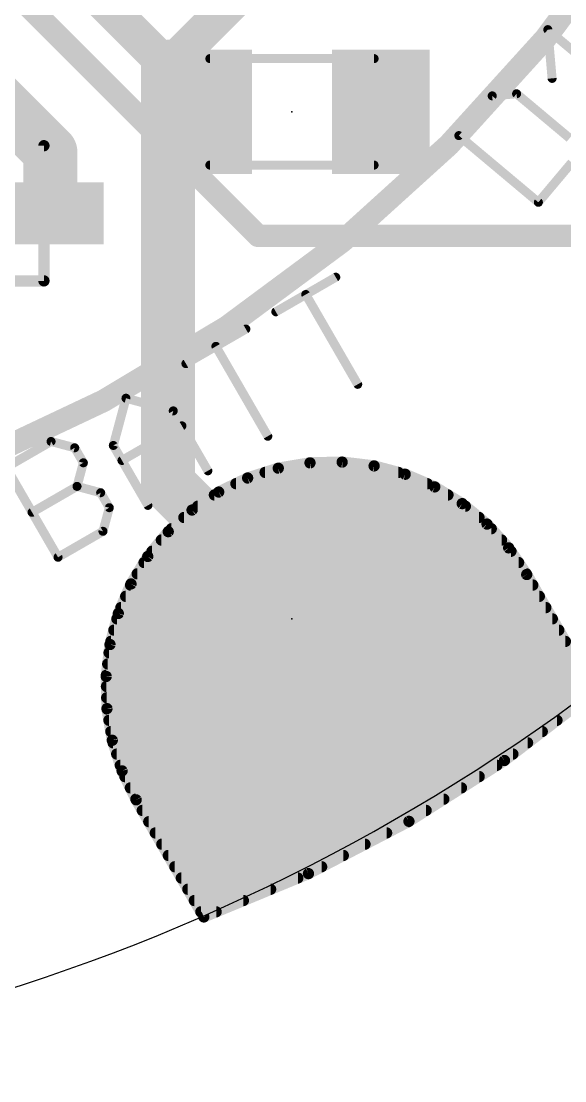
# Model space of a CAD drawing. Extents: x -22.4 to 22.3, y -22.2 to 22.2.
# Drawn here: x 6.86 to 12.98, y -22.23 to -10.28 of the extents above; entities that cross this region are included whole.
import ezdxf

# ---------------------------------------------------------------- set-up
doc = ezdxf.new("R2010")
doc.units = 0
for name, color, linetype in [('1', 12, 'CONTINUOUS'), ('16', 132, 'CONTINUOUS'), ('17', 110, 'CONTINUOUS'), ('20', 53, 'CONTINUOUS'), ('21', 53, 'CONTINUOUS'), ('23', 53, 'CONTINUOUS'), ('51', 53, 'CONTINUOUS')]:
    doc.layers.add(name, color=color, linetype=linetype)

# ---------------------------------------------------------------- blocks, each defined once
blk = doc.blocks.new('RECT')
blk.add_solid([(-0.5, -0.5), (0.5, -0.5), (-0.5, 0.5), (0.5, 0.5)])
blk = doc.blocks.new('ROUNDP')
at = {"const_width": 0.5}
blk.add_lwpolyline([(0, -0.25, 1), (0, 0.25, 1), (0, -0.25)], format="xyb", dxfattribs=at)

msp = doc.modelspace()

# ---------------------------------------------------------------- linework, layer by layer
at = {"layer": '1'}
for points, const_width in [([(0, -16.51, 0.4142), (16.51, 0)], 0.254), ([(8.6614, -10.795, 1), (8.3566, -10.795)], 0.3048), ([(8.4372, -10.7232, 1), (8.5808, -10.8668)], 0.2032), ([(8.4372, -10.8668, 1), (8.5808, -10.7232)], 0.2032), ([(8.6614, -11.176, 1), (8.3566, -11.176)], 0.3048), ([(8.3566, -11.176, 1), (8.6614, -11.176)], 0.3048), ([(8.509, -11.1125, 1), (8.509, -11.2395)], 0.127), ([(8.8239, -11.1311, 1), (8.7341, -11.2209)], 0.127), ([(8.779, -11.2395, 1), (8.779, -11.1125)], 0.127), ([(8.8611, -11.3479, 1), (8.9509, -11.2581)], 0.127), ([(7.3364, -11.756, 1), (7.0316, -11.756)], 0.3048), ([(7.0762, -11.8638, 1), (7.2918, -11.6482)], 0.3048), ([(7.184, -12.2936, 1), (7.184, -12.5984)], 0.3048), ([(7.239, -12.5984, 1), (7.239, -12.2936)], 0.3048), ([(7.0316, -12.446, 1), (7.3364, -12.446)], 0.3048), ([(8.6168, -15.3862, 1), (8.4012, -15.6018)], 0.3048), ([(9.7464, -15.2882, 1), (9.7569, -15.3508)], 0.0635), ([(9.7613, -15.3497, 1), (9.742, -15.2893)], 0.0635), ([(10.1083, -15.2277, 1), (10.1098, -15.2911)], 0.0635), ([(10.1143, -15.2907, 1), (10.1038, -15.2281)], 0.0635), ([(10.4751, -15.2192, 1), (10.4676, -15.2823)], 0.0635), ([(10.4721, -15.2825, 1), (10.4706, -15.219)], 0.0635), ([(10.8394, -15.2631, 1), (10.823, -15.3245)], 0.0635), ([(10.8274, -15.3253, 1), (10.835, -15.2623)], 0.0635), ([(8.3566, -15.494, 1), (8.6614, -15.494)], 0.3048), ([(9.3968, -15.3996, 1), (9.4161, -15.4601)], 0.0635), ([(9.4204, -15.4584, 1), (9.3926, -15.4013)], 0.0635), ([(9.6031, -15.3353, 1), (9.6031, -15.3988)], 0.0635), ([(11.1044, -15.3988, 1), (11.1044, -15.3353)], 0.0635), ([(11.1938, -15.3584, 1), (11.1688, -15.4168)], 0.0635), ([(11.173, -15.4183, 1), (11.1895, -15.3569)], 0.0635), ([(9.0983, -15.6145, 1), (9.0627, -15.5619)], 0.0635), ([(9.2744, -15.4623, 1), (9.2744, -15.5258)], 0.0635), ([(11.4297, -15.5258, 1), (11.4297, -15.4623)], 0.0635), ([(11.5309, -15.5031, 1), (11.4979, -15.5574)], 0.0635), ([(11.5019, -15.5594, 1), (11.5269, -15.5011)], 0.0635), ([(9.032, -15.5892, 1), (9.032, -15.6528)], 0.0635), ([(9.0666, -15.5596, 1), (9.0944, -15.6167)], 0.0635), ([(11.6633, -15.6528, 1), (11.6633, -15.5892)], 0.0635), ([(8.7626, -15.765, 1), (8.7982, -15.8176)], 0.0635), ([(8.8017, -15.8148, 1), (8.759, -15.7678)], 0.0635), ([(8.8444, -15.7163, 1), (8.8444, -15.7798)], 0.0635), ([(11.8441, -15.6944, 1), (11.8036, -15.7434)], 0.0635), ([(11.8073, -15.746, 1), (11.8404, -15.6918)], 0.0635), ([(11.8591, -15.7798, 1), (11.8591, -15.7163)], 0.0635), ([(8.6883, -15.8432, 1), (8.6883, -15.9068)], 0.0635), ([(12.0129, -15.9068, 1), (12.0129, -15.8432)], 0.0635), ([(8.4909, -16.0116, 1), (8.5336, -16.0586)], 0.0635), ([(8.5367, -16.0553, 1), (8.4877, -16.0149)], 0.0635), ([(8.5486, -15.9703, 1), (8.5486, -16.0338)], 0.0635), ([(12.1268, -15.9283, 1), (12.0798, -15.971)], 0.0635), ([(12.0831, -15.9741, 1), (12.1235, -15.9251)], 0.0635), ([(12.1509, -16.0338, 1), (12.1509, -15.9703)], 0.0635), ([(8.4347, -16.0973, 1), (8.4347, -16.1608)], 0.0635), ([(12.2664, -16.1608, 1), (12.2664, -16.0973)], 0.0635), ([(8.3298, -16.2243, 1), (8.3298, -16.2877)], 0.0635), ([(12.3734, -16.2, 1), (12.3208, -16.2356)], 0.0635), ([(12.3236, -16.2391, 1), (12.3706, -16.1964)], 0.0635), ([(12.373, -16.2877, 1), (12.373, -16.2243)], 0.0635), ([(8.2398, -16.3513, 1), (8.2398, -16.4147)], 0.0635), ([(8.257, -16.2943, 1), (8.306, -16.3348)], 0.0635), ([(8.3086, -16.3311, 1), (8.2544, -16.298)], 0.0635), ([(12.4589, -16.4147, 1), (12.4589, -16.3513)], 0.0635), ([(8.1623, -16.4783, 1), (8.1623, -16.5418)], 0.0635), ([(12.5777, -16.502, 1), (12.5227, -16.5338)], 0.0635), ([(12.5239, -16.5357, 1), (12.5765, -16.5001)], 0.0635), ([(12.5449, -16.5418, 1), (12.5449, -16.4783)], 0.0635), ([(8.0873, -16.6053, 1), (8.0873, -16.6687)], 0.0635), ([(8.0657, -16.6075, 1), (8.12, -16.6405)], 0.0635), ([(8.122, -16.6365, 1), (8.0637, -16.6115)], 0.0635), ([(10.0584, -16.891, 1), (9.7536, -16.891)], 0.3048), ([(12.619, -16.6687, 1), (12.619, -16.6053)], 0.0635), ([(8.0329, -16.7323, 1), (8.0329, -16.7957)], 0.0635), ([(9.7982, -16.9988, 1), (10.0138, -16.7832)], 0.3048), ([(12.6923, -16.7957, 1), (12.6923, -16.7323)], 0.0635), ([(7.9785, -16.8593, 1), (7.9785, -16.9228)], 0.0635), ([(12.7656, -16.9228, 1), (12.7656, -16.8593)], 0.0635), ([(7.9339, -16.9863, 1), (7.9339, -17.0497)], 0.0635), ([(7.921, -16.9446, 1), (7.9794, -16.9696)], 0.0635), ([(7.9809, -16.9654, 1), (7.9195, -16.9489)], 0.0635), ([(9.7536, -17.018, 1), (10.0584, -17.018)], 0.3048), ([(12.8389, -17.0497, 1), (12.8389, -16.9863)], 0.0635), ([(7.8999, -17.1133, 1), (7.8999, -17.1767)], 0.0635), ([(12.9123, -17.1767, 1), (12.9123, -17.1133)], 0.0635), ([(7.8257, -17.299, 1), (7.8871, -17.3154)], 0.0635), ([(7.8879, -17.311, 1), (7.8249, -17.3034)], 0.0635), ([(7.8658, -17.2403, 1), (7.8658, -17.3038)], 0.0635), ([(12.9856, -17.3038, 1), (12.9856, -17.2403)], 0.0635), ([(7.8454, -17.3673, 1), (7.8454, -17.4307)], 0.0635), ([(7.8302, -17.4943, 1), (7.8302, -17.5577)], 0.0635), ([(7.8451, -17.6663, 1), (7.7816, -17.6678)], 0.0635), ([(7.7818, -17.6633, 1), (7.8449, -17.6708)], 0.0635), ([(7.8151, -17.6213, 1), (7.8151, -17.6848)], 0.0635), ([(7.8161, -17.7483, 1), (7.8161, -17.8117)], 0.0635), ([(7.8191, -17.8753, 1), (7.8191, -17.9387)], 0.0635), ([(7.8533, -18.0241, 1), (7.7907, -18.0346)], 0.0635), ([(7.7903, -18.0301, 1), (7.8537, -18.0286)], 0.0635), ([(7.8228, -18.0023, 1), (7.8228, -18.0658)], 0.0635), ([(7.8441, -18.1293, 1), (7.8441, -18.1928)], 0.0635), ([(12.8909, -18.1928, 1), (12.8909, -18.1293)], 0.0635), ([(7.8655, -18.2563, 1), (7.8655, -18.3197)], 0.0635), ([(12.7254, -18.3197, 1), (12.7254, -18.2563)], 0.0635), ([(7.9123, -18.3771, 1), (7.8519, -18.3964)], 0.0635), ([(7.8508, -18.392, 1), (7.9134, -18.3815)], 0.0635), ([(7.8911, -18.3833, 1), (7.8911, -18.4467)], 0.0635), ([(12.5599, -18.4467, 1), (12.5599, -18.3833)], 0.0635), ([(7.9317, -18.5103, 1), (7.9317, -18.5738)], 0.0635), ([(12.3944, -18.5738, 1), (12.3944, -18.5103)], 0.0635), ([(7.9723, -18.6373, 1), (7.9723, -18.7007)], 0.0635), ([(12.2143, -18.7007, 1), (12.2143, -18.6373)], 0.0635), ([(12.2805, -18.5893, 1), (12.3192, -18.6397)], 0.0635), ([(12.3169, -18.6413, 1), (12.2828, -18.5878)], 0.0635), ([(8.021, -18.718, 1), (7.9639, -18.7458)], 0.0635), ([(7.9622, -18.7416, 1), (8.0227, -18.7222)], 0.0635), ([(8.0236, -18.7643, 1), (8.0236, -18.8277)], 0.0635), ([(12.015, -18.8277, 1), (12.015, -18.7643)], 0.0635), ([(8.0853, -18.8913, 1), (8.0853, -18.9548)], 0.0635), ([(11.8156, -18.9548, 1), (11.8156, -18.8913)], 0.0635), ([(8.147, -19.0183, 1), (8.147, -19.0817)], 0.0635), ([(11.6163, -19.0817, 1), (11.6163, -19.0183)], 0.0635), ([(8.1783, -19.042, 1), (8.1233, -19.0738)], 0.0635), ([(8.1222, -19.0718, 1), (8.1794, -19.044)], 0.0635), ([(8.2196, -19.1453, 1), (8.2196, -19.2087)], 0.0635), ([(11.4169, -19.2087, 1), (11.4169, -19.1453)], 0.0635), ([(8.2929, -19.2723, 1), (8.2929, -19.3358)], 0.0635), ([(11.2066, -19.2734, 1), (11.2407, -19.3269)], 0.0635), ([(11.2383, -19.3283, 1), (11.2089, -19.272)], 0.0635), ([(11.2162, -19.3358, 1), (11.2162, -19.2723)], 0.0635), ([(8.3662, -19.3993, 1), (8.3662, -19.4627)], 0.0635), ([(10.9723, -19.4627, 1), (10.9723, -19.3993)], 0.0635), ([(8.4395, -19.5263, 1), (8.4395, -19.5897)], 0.0635), ([(10.7283, -19.5897, 1), (10.7283, -19.5263)], 0.0635), ([(8.5129, -19.6533, 1), (8.5129, -19.7168)], 0.0635), ([(10.4844, -19.7168, 1), (10.4844, -19.6533)], 0.0635), ([(8.5862, -19.7803, 1), (8.5862, -19.8438)], 0.0635), ([(10.1039, -19.9187, 1), (10.0796, -19.8601)], 0.0635), ([(10.2404, -19.8438, 1), (10.2404, -19.7803)], 0.0635), ([(8.6595, -19.9073, 1), (8.6595, -19.9707)], 0.0635), ([(9.972, -19.9707, 1), (9.972, -19.9073)], 0.0635), ([(10.0771, -19.8612, 1), (10.1064, -19.9176)], 0.0635), ([(8.7328, -20.0343, 1), (8.7328, -20.0978)], 0.0635), ([(9.6654, -20.0978, 1), (9.6654, -20.0343)], 0.0635), ([(8.8061, -20.1613, 1), (8.8061, -20.2248)], 0.0635), ([(9.3587, -20.2248, 1), (9.3587, -20.1613)], 0.0635), ([(8.8795, -20.2883, 1), (8.8795, -20.3517)], 0.0635), ([(9.0521, -20.3517, 1), (9.0521, -20.2883)], 0.0635), ([(8.9006, -20.3484, 1), (8.9249, -20.4071)], 0.0635), ([(8.8853, -20.3936, 1), (8.9403, -20.3618)], 0.0635)]:
    msp.add_lwpolyline(points, format="xyb", dxfattribs=dict(at, const_width=const_width))
for points, const_width in [([(7.747, -10.033), (8.509, -10.795)], 0.4064), ([(8.509, -10.795), (9.271, -10.033)], 0.4064), ([(8.509, -10.795), (8.509, -11.176)], 0.6096), ([(6.35, -10.922), (7.184, -11.756)], 0.6096), ([(8.509, -11.176), (8.509, -15.494)], 0.6096), ([(8.779, -11.176), (8.509, -11.176)], 0.254), ([(8.906, -11.303), (8.779, -11.176)], 0.254), ([(7.184, -11.756), (7.184, -12.446)], 0.6096), ([(7.184, -12.446), (7.239, -12.446)], 0.6096), ([(8.509, -15.494), (9.906, -16.891)], 0.6096), ([(9.7517, -15.3195), (9.4065, -15.4298)], 0.127), ([(10.1091, -15.2594), (9.7517, -15.3195)], 0.127), ([(10.4714, -15.2508), (10.1091, -15.2594)], 0.127), ([(10.8312, -15.2938), (10.4714, -15.2508)], 0.127), ([(11.1813, -15.3876), (10.8312, -15.2938)], 0.127), ([(9.4065, -15.4298), (9.0805, -15.5882)], 0.127), ([(9.6031, -15.367), (11.1044, -15.367)], 0.127), ([(11.5144, -15.5303), (11.1813, -15.3876)], 0.127), ([(9.0805, -15.5882), (8.7804, -15.7913)], 0.127), ([(9.2744, -15.494), (11.4297, -15.494)], 0.127), ([(11.8238, -15.7189), (11.5144, -15.5303)], 0.127), ([(9.032, -15.621), (11.6633, -15.621)], 0.127), ([(8.7804, -15.7913), (8.5122, -16.0351)], 0.127), ([(8.8444, -15.748), (11.8591, -15.748)], 0.127), ([(12.1033, -15.9496), (11.8238, -15.7189)], 0.127), ([(8.6883, -15.875), (12.0129, -15.875)], 0.127), ([(8.5122, -16.0351), (8.2815, -16.3146)], 0.127), ([(8.5486, -16.002), (12.1509, -16.002)], 0.127), ([(12.3471, -16.2178), (12.1033, -15.9496)], 0.127), ([(8.4347, -16.129), (12.2664, -16.129)], 0.127), ([(8.3298, -16.256), (12.373, -16.256)], 0.127), ([(12.5502, -16.5179), (12.3471, -16.2178)], 0.127), ([(8.2815, -16.3146), (8.0929, -16.624)], 0.127), ([(8.2398, -16.383), (12.4589, -16.383)], 0.127), ([(8.1623, -16.51), (12.5449, -16.51)], 0.127), ([(13.3122, -17.8377), (12.5502, -16.5179)], 0.127), ([(8.0929, -16.624), (7.9502, -16.9571)], 0.127), ([(8.0873, -16.637), (12.619, -16.637)], 0.127), ([(9.906, -16.891), (9.906, -17.018)], 0.6096), ([(8.0329, -16.764), (12.6923, -16.764)], 0.127), ([(7.9785, -16.891), (12.7656, -16.891)], 0.127), ([(7.9502, -16.9571), (7.8564, -17.3072)], 0.127), ([(7.9339, -17.018), (12.8389, -17.018)], 0.127), ([(7.8999, -17.145), (12.9123, -17.145)], 0.127), ([(7.8564, -17.3072), (7.8134, -17.667)], 0.127), ([(7.8658, -17.272), (12.9856, -17.272)], 0.127), ([(7.8454, -17.399), (13.0589, -17.399)], 0.127), ([(7.8302, -17.526), (13.1322, -17.526)], 0.127), ([(7.8134, -17.667), (7.822, -18.0293)], 0.127), ([(7.8151, -17.653), (13.2056, -17.653)], 0.127), ([(7.8161, -17.78), (13.2789, -17.78)], 0.127), ([(12.2998, -18.6145), (13.3122, -17.8377)], 0.127), ([(7.8191, -17.907), (13.2219, -17.907)], 0.127), ([(7.822, -18.0293), (7.8821, -18.3867)], 0.127), ([(7.8228, -18.034), (13.0564, -18.034)], 0.127), ([(7.8441, -18.161), (12.8909, -18.161)], 0.127), ([(7.8655, -18.288), (12.7254, -18.288)], 0.127), ([(7.8821, -18.3867), (7.9924, -18.7319)], 0.127), ([(7.8911, -18.415), (12.5599, -18.415)], 0.127), ([(7.9317, -18.542), (12.3944, -18.542)], 0.127), ([(7.9723, -18.669), (12.2143, -18.669)], 0.127), ([(11.2236, -19.3002), (12.2998, -18.6145)], 0.127), ([(7.9924, -18.7319), (8.1508, -19.0579)], 0.127), ([(8.0236, -18.796), (12.015, -18.796)], 0.127), ([(8.0853, -18.923), (11.8156, -18.923)], 0.127), ([(8.147, -19.05), (11.6163, -19.05)], 0.127), ([(8.1508, -19.0579), (8.9128, -20.3777)], 0.127), ([(8.2196, -19.177), (11.4169, -19.177)], 0.127), ([(8.2929, -19.304), (11.2162, -19.304)], 0.127), ([(10.0917, -19.8894), (11.2236, -19.3002)], 0.127), ([(8.3662, -19.431), (10.9723, -19.431)], 0.127), ([(8.4395, -19.558), (10.7283, -19.558)], 0.127), ([(8.5129, -19.685), (10.4844, -19.685)], 0.127), ([(8.5862, -19.812), (10.2404, -19.812)], 0.127), ([(8.9128, -20.3777), (10.0917, -19.8894)], 0.127), ([(8.6595, -19.939), (9.972, -19.939)], 0.127), ([(8.7328, -20.066), (9.6654, -20.066)], 0.127), ([(8.8061, -20.193), (9.3587, -20.193)], 0.127), ([(8.8795, -20.32), (9.0521, -20.32)], 0.127)]:
    msp.add_lwpolyline(points, dxfattribs=dict(at, const_width=const_width))
at = {"layer": '16'}
for points, const_width in [([(0, -16.51, 0.4142), (16.51, 0)], 0.254), ([(9.525, -12.6365, 1), (9.525, -12.7635)], 0.127), ([(9.4801, -12.7449, 1), (9.5699, -12.6551)], 0.127), ([(9.7464, -15.2882, 1), (9.7569, -15.3508)], 0.0635), ([(9.7613, -15.3497, 1), (9.742, -15.2893)], 0.0635), ([(10.1083, -15.2277, 1), (10.1098, -15.2911)], 0.0635), ([(10.1143, -15.2907, 1), (10.1038, -15.2281)], 0.0635), ([(10.4751, -15.2192, 1), (10.4676, -15.2823)], 0.0635), ([(10.4721, -15.2825, 1), (10.4706, -15.219)], 0.0635), ([(10.8394, -15.2631, 1), (10.823, -15.3245)], 0.0635), ([(10.8274, -15.3253, 1), (10.835, -15.2623)], 0.0635), ([(9.3968, -15.3996, 1), (9.4161, -15.4601)], 0.0635), ([(9.4204, -15.4584, 1), (9.3926, -15.4013)], 0.0635), ([(9.6031, -15.3353, 1), (9.6031, -15.3988)], 0.0635), ([(11.1044, -15.3988, 1), (11.1044, -15.3353)], 0.0635), ([(11.1938, -15.3584, 1), (11.1688, -15.4168)], 0.0635), ([(11.173, -15.4183, 1), (11.1895, -15.3569)], 0.0635), ([(9.0983, -15.6145, 1), (9.0627, -15.5619)], 0.0635), ([(9.2744, -15.4623, 1), (9.2744, -15.5258)], 0.0635), ([(11.4297, -15.5258, 1), (11.4297, -15.4623)], 0.0635), ([(11.5309, -15.5031, 1), (11.4979, -15.5574)], 0.0635), ([(11.5019, -15.5594, 1), (11.5269, -15.5011)], 0.0635), ([(9.032, -15.5892, 1), (9.032, -15.6528)], 0.0635), ([(9.0666, -15.5596, 1), (9.0944, -15.6167)], 0.0635), ([(11.6633, -15.6528, 1), (11.6633, -15.5892)], 0.0635), ([(8.7626, -15.765, 1), (8.7982, -15.8176)], 0.0635), ([(8.8017, -15.8148, 1), (8.759, -15.7678)], 0.0635), ([(8.8444, -15.7163, 1), (8.8444, -15.7798)], 0.0635), ([(11.8441, -15.6944, 1), (11.8036, -15.7434)], 0.0635), ([(11.8073, -15.746, 1), (11.8404, -15.6918)], 0.0635), ([(11.8591, -15.7798, 1), (11.8591, -15.7163)], 0.0635), ([(8.6883, -15.8432, 1), (8.6883, -15.9068)], 0.0635), ([(12.0129, -15.9068, 1), (12.0129, -15.8432)], 0.0635), ([(8.4909, -16.0116, 1), (8.5336, -16.0586)], 0.0635), ([(8.5367, -16.0553, 1), (8.4877, -16.0149)], 0.0635), ([(8.5486, -15.9703, 1), (8.5486, -16.0338)], 0.0635), ([(12.1268, -15.9283, 1), (12.0798, -15.971)], 0.0635), ([(12.0831, -15.9741, 1), (12.1235, -15.9251)], 0.0635), ([(12.1509, -16.0338, 1), (12.1509, -15.9703)], 0.0635), ([(8.4347, -16.0973, 1), (8.4347, -16.1608)], 0.0635), ([(12.2664, -16.1608, 1), (12.2664, -16.0973)], 0.0635), ([(8.3298, -16.2243, 1), (8.3298, -16.2877)], 0.0635), ([(12.3734, -16.2, 1), (12.3208, -16.2356)], 0.0635), ([(12.3236, -16.2391, 1), (12.3706, -16.1964)], 0.0635), ([(12.373, -16.2877, 1), (12.373, -16.2243)], 0.0635), ([(8.2398, -16.3513, 1), (8.2398, -16.4147)], 0.0635), ([(8.257, -16.2943, 1), (8.306, -16.3348)], 0.0635), ([(8.3086, -16.3311, 1), (8.2544, -16.298)], 0.0635), ([(12.4589, -16.4147, 1), (12.4589, -16.3513)], 0.0635), ([(8.1623, -16.4783, 1), (8.1623, -16.5418)], 0.0635), ([(12.5777, -16.502, 1), (12.5227, -16.5338)], 0.0635), ([(12.5239, -16.5357, 1), (12.5765, -16.5001)], 0.0635), ([(12.5449, -16.5418, 1), (12.5449, -16.4783)], 0.0635), ([(8.0873, -16.6053, 1), (8.0873, -16.6687)], 0.0635), ([(8.0657, -16.6075, 1), (8.12, -16.6405)], 0.0635), ([(8.122, -16.6365, 1), (8.0637, -16.6115)], 0.0635), ([(12.619, -16.6687, 1), (12.619, -16.6053)], 0.0635), ([(8.0329, -16.7323, 1), (8.0329, -16.7957)], 0.0635), ([(12.6923, -16.7957, 1), (12.6923, -16.7323)], 0.0635), ([(7.9785, -16.8593, 1), (7.9785, -16.9228)], 0.0635), ([(12.7656, -16.9228, 1), (12.7656, -16.8593)], 0.0635), ([(7.9339, -16.9863, 1), (7.9339, -17.0497)], 0.0635), ([(7.921, -16.9446, 1), (7.9794, -16.9696)], 0.0635), ([(7.9809, -16.9654, 1), (7.9195, -16.9489)], 0.0635), ([(12.8389, -17.0497, 1), (12.8389, -16.9863)], 0.0635), ([(7.8999, -17.1133, 1), (7.8999, -17.1767)], 0.0635), ([(12.9123, -17.1767, 1), (12.9123, -17.1133)], 0.0635), ([(7.8257, -17.299, 1), (7.8871, -17.3154)], 0.0635), ([(7.8879, -17.311, 1), (7.8249, -17.3034)], 0.0635), ([(7.8658, -17.2403, 1), (7.8658, -17.3038)], 0.0635), ([(12.9856, -17.3038, 1), (12.9856, -17.2403)], 0.0635), ([(7.8454, -17.3673, 1), (7.8454, -17.4307)], 0.0635), ([(7.8302, -17.4943, 1), (7.8302, -17.5577)], 0.0635), ([(7.8451, -17.6663, 1), (7.7816, -17.6678)], 0.0635), ([(7.7818, -17.6633, 1), (7.8449, -17.6708)], 0.0635), ([(7.8151, -17.6213, 1), (7.8151, -17.6848)], 0.0635), ([(7.8161, -17.7483, 1), (7.8161, -17.8117)], 0.0635), ([(7.8191, -17.8753, 1), (7.8191, -17.9387)], 0.0635), ([(7.8533, -18.0241, 1), (7.7907, -18.0346)], 0.0635), ([(7.7903, -18.0301, 1), (7.8537, -18.0286)], 0.0635), ([(7.8228, -18.0023, 1), (7.8228, -18.0658)], 0.0635), ([(7.8441, -18.1293, 1), (7.8441, -18.1928)], 0.0635), ([(12.8909, -18.1928, 1), (12.8909, -18.1293)], 0.0635), ([(7.8655, -18.2563, 1), (7.8655, -18.3197)], 0.0635), ([(12.7254, -18.3197, 1), (12.7254, -18.2563)], 0.0635), ([(7.9123, -18.3771, 1), (7.8519, -18.3964)], 0.0635), ([(7.8508, -18.392, 1), (7.9134, -18.3815)], 0.0635), ([(7.8911, -18.3833, 1), (7.8911, -18.4467)], 0.0635), ([(12.5599, -18.4467, 1), (12.5599, -18.3833)], 0.0635), ([(7.9317, -18.5103, 1), (7.9317, -18.5738)], 0.0635), ([(12.3944, -18.5738, 1), (12.3944, -18.5103)], 0.0635), ([(7.9723, -18.6373, 1), (7.9723, -18.7007)], 0.0635), ([(12.2143, -18.7007, 1), (12.2143, -18.6373)], 0.0635), ([(12.2805, -18.5893, 1), (12.3192, -18.6397)], 0.0635), ([(12.3169, -18.6413, 1), (12.2828, -18.5878)], 0.0635), ([(8.021, -18.718, 1), (7.9639, -18.7458)], 0.0635), ([(7.9622, -18.7416, 1), (8.0227, -18.7222)], 0.0635), ([(8.0236, -18.7643, 1), (8.0236, -18.8277)], 0.0635), ([(12.015, -18.8277, 1), (12.015, -18.7643)], 0.0635), ([(8.0853, -18.8913, 1), (8.0853, -18.9548)], 0.0635), ([(11.8156, -18.9548, 1), (11.8156, -18.8913)], 0.0635), ([(8.147, -19.0183, 1), (8.147, -19.0817)], 0.0635), ([(11.6163, -19.0817, 1), (11.6163, -19.0183)], 0.0635), ([(8.1783, -19.042, 1), (8.1233, -19.0738)], 0.0635), ([(8.1222, -19.0718, 1), (8.1794, -19.044)], 0.0635), ([(8.2196, -19.1453, 1), (8.2196, -19.2087)], 0.0635), ([(11.4169, -19.2087, 1), (11.4169, -19.1453)], 0.0635), ([(8.2929, -19.2723, 1), (8.2929, -19.3358)], 0.0635), ([(11.2066, -19.2734, 1), (11.2407, -19.3269)], 0.0635), ([(11.2383, -19.3283, 1), (11.2089, -19.272)], 0.0635), ([(11.2162, -19.3358, 1), (11.2162, -19.2723)], 0.0635), ([(8.3662, -19.3993, 1), (8.3662, -19.4627)], 0.0635), ([(10.9723, -19.4627, 1), (10.9723, -19.3993)], 0.0635), ([(8.4395, -19.5263, 1), (8.4395, -19.5897)], 0.0635), ([(10.7283, -19.5897, 1), (10.7283, -19.5263)], 0.0635), ([(8.5129, -19.6533, 1), (8.5129, -19.7168)], 0.0635), ([(10.4844, -19.7168, 1), (10.4844, -19.6533)], 0.0635), ([(8.5862, -19.7803, 1), (8.5862, -19.8438)], 0.0635), ([(10.1039, -19.9187, 1), (10.0796, -19.8601)], 0.0635), ([(10.2404, -19.8438, 1), (10.2404, -19.7803)], 0.0635), ([(8.6595, -19.9073, 1), (8.6595, -19.9707)], 0.0635), ([(9.972, -19.9707, 1), (9.972, -19.9073)], 0.0635), ([(10.0771, -19.8612, 1), (10.1064, -19.9176)], 0.0635), ([(8.7328, -20.0343, 1), (8.7328, -20.0978)], 0.0635), ([(9.6654, -20.0978, 1), (9.6654, -20.0343)], 0.0635), ([(8.8061, -20.1613, 1), (8.8061, -20.2248)], 0.0635), ([(9.3587, -20.2248, 1), (9.3587, -20.1613)], 0.0635), ([(8.8795, -20.2883, 1), (8.8795, -20.3517)], 0.0635), ([(9.0521, -20.3517, 1), (9.0521, -20.2883)], 0.0635), ([(8.9006, -20.3484, 1), (8.9249, -20.4071)], 0.0635), ([(8.8853, -20.3936, 1), (8.9403, -20.3618)], 0.0635)]:
    msp.add_lwpolyline(points, format="xyb", dxfattribs=dict(at, const_width=const_width))
for points, const_width in [([(9.525, -12.7), (5.334, -8.509)], 0.254), ([(14.986, -12.7), (9.525, -12.7)], 0.254), ([(9.7517, -15.3195), (9.4065, -15.4298)], 0.127), ([(10.1091, -15.2594), (9.7517, -15.3195)], 0.127), ([(10.4714, -15.2508), (10.1091, -15.2594)], 0.127), ([(10.8312, -15.2938), (10.4714, -15.2508)], 0.127), ([(11.1813, -15.3876), (10.8312, -15.2938)], 0.127), ([(9.4065, -15.4298), (9.0805, -15.5882)], 0.127), ([(9.6031, -15.367), (11.1044, -15.367)], 0.127), ([(11.5144, -15.5303), (11.1813, -15.3876)], 0.127), ([(9.0805, -15.5882), (8.7804, -15.7913)], 0.127), ([(9.2744, -15.494), (11.4297, -15.494)], 0.127), ([(11.8238, -15.7189), (11.5144, -15.5303)], 0.127), ([(9.032, -15.621), (11.6633, -15.621)], 0.127), ([(8.7804, -15.7913), (8.5122, -16.0351)], 0.127), ([(8.8444, -15.748), (11.8591, -15.748)], 0.127), ([(12.1033, -15.9496), (11.8238, -15.7189)], 0.127), ([(8.6883, -15.875), (12.0129, -15.875)], 0.127), ([(8.5122, -16.0351), (8.2815, -16.3146)], 0.127), ([(8.5486, -16.002), (12.1509, -16.002)], 0.127), ([(12.3471, -16.2178), (12.1033, -15.9496)], 0.127), ([(8.4347, -16.129), (12.2664, -16.129)], 0.127), ([(8.3298, -16.256), (12.373, -16.256)], 0.127), ([(12.5502, -16.5179), (12.3471, -16.2178)], 0.127), ([(8.2815, -16.3146), (8.0929, -16.624)], 0.127), ([(8.2398, -16.383), (12.4589, -16.383)], 0.127), ([(8.1623, -16.51), (12.5449, -16.51)], 0.127), ([(13.3122, -17.8377), (12.5502, -16.5179)], 0.127), ([(8.0929, -16.624), (7.9502, -16.9571)], 0.127), ([(8.0873, -16.637), (12.619, -16.637)], 0.127), ([(8.0329, -16.764), (12.6923, -16.764)], 0.127), ([(7.9785, -16.891), (12.7656, -16.891)], 0.127), ([(7.9502, -16.9571), (7.8564, -17.3072)], 0.127), ([(7.9339, -17.018), (12.8389, -17.018)], 0.127), ([(7.8999, -17.145), (12.9123, -17.145)], 0.127), ([(7.8564, -17.3072), (7.8134, -17.667)], 0.127), ([(7.8658, -17.272), (12.9856, -17.272)], 0.127), ([(7.8454, -17.399), (13.0589, -17.399)], 0.127), ([(7.8302, -17.526), (13.1322, -17.526)], 0.127), ([(7.8134, -17.667), (7.822, -18.0293)], 0.127), ([(7.8151, -17.653), (13.2056, -17.653)], 0.127), ([(7.8161, -17.78), (13.2789, -17.78)], 0.127), ([(12.2998, -18.6145), (13.3122, -17.8377)], 0.127), ([(7.8191, -17.907), (13.2219, -17.907)], 0.127), ([(7.822, -18.0293), (7.8821, -18.3867)], 0.127), ([(7.8228, -18.034), (13.0564, -18.034)], 0.127), ([(7.8441, -18.161), (12.8909, -18.161)], 0.127), ([(7.8655, -18.288), (12.7254, -18.288)], 0.127), ([(7.8821, -18.3867), (7.9924, -18.7319)], 0.127), ([(7.8911, -18.415), (12.5599, -18.415)], 0.127), ([(7.9317, -18.542), (12.3944, -18.542)], 0.127), ([(7.9723, -18.669), (12.2143, -18.669)], 0.127), ([(11.2236, -19.3002), (12.2998, -18.6145)], 0.127), ([(7.9924, -18.7319), (8.1508, -19.0579)], 0.127), ([(8.0236, -18.796), (12.015, -18.796)], 0.127), ([(8.0853, -18.923), (11.8156, -18.923)], 0.127), ([(8.147, -19.05), (11.6163, -19.05)], 0.127), ([(8.1508, -19.0579), (8.9128, -20.3777)], 0.127), ([(8.2196, -19.177), (11.4169, -19.177)], 0.127), ([(8.2929, -19.304), (11.2162, -19.304)], 0.127), ([(10.0917, -19.8894), (11.2236, -19.3002)], 0.127), ([(8.3662, -19.431), (10.9723, -19.431)], 0.127), ([(8.4395, -19.558), (10.7283, -19.558)], 0.127), ([(8.5129, -19.685), (10.4844, -19.685)], 0.127), ([(8.5862, -19.812), (10.2404, -19.812)], 0.127), ([(8.9128, -20.3777), (10.0917, -19.8894)], 0.127), ([(8.6595, -19.939), (9.972, -19.939)], 0.127), ([(8.7328, -20.066), (9.6654, -20.066)], 0.127), ([(8.8061, -20.193), (9.3587, -20.193)], 0.127), ([(8.8795, -20.32), (9.0521, -20.32)], 0.127)]:
    msp.add_lwpolyline(points, dxfattribs=dict(at, const_width=const_width))
at = {"layer": '20'}
msp.add_arc((0, 0), 22.225, 270, 0, dxfattribs=at)
at = {"layer": '21', "const_width": 0.127}
for points in [[(3.556, -11.684), (7.112, -11.684)], [(7.112, -11.684), (7.112, -13.208)], [(7.112, -13.208), (3.556, -13.208)]]:
    msp.add_lwpolyline(points, dxfattribs=at)
at = {"layer": '21', "const_width": 0.0635}
for points in [[(7.1437, -11.684, 1), (7.0803, -11.684)], [(7.112, -11.7158, 1), (7.112, -11.6523)], [(7.0803, -13.208, 1), (7.1437, -13.208)], [(7.112, -13.2398, 1), (7.112, -13.1762)]]:
    msp.add_lwpolyline(points, format="xyb", dxfattribs=at)
at = {"layer": '23'}
for p in [(9.906, -11.303), (9.906, -17.018)]:
    msp.add_point(p, dxfattribs=at)
at = {"layer": '51', "const_width": 0.1016}
for points in [[(12.8361, -10.9253), (12.788, -10.3761)], [(12.788, -10.3761), (13.6838, -11.1278)], [(8.981, -10.703), (10.831, -10.703)], [(12.1616, -11.1226), (11.7858, -11.5705)], [(12.4362, -11.0986), (12.1616, -11.1226)], [(13.0334, -11.5997), (12.4362, -11.0986)], [(11.7858, -11.5705), (12.6816, -12.3222)], [(12.6816, -12.3222), (13.0574, -11.8743)], [(10.831, -11.903), (8.981, -11.903)], [(9.7241, -13.5564), (10.3993, -13.1666)], [(10.6464, -14.3743), (10.0617, -13.3615)], [(8.7114, -14.1411), (9.3866, -13.7513)], [(9.6337, -14.959), (9.049, -13.9462)], [(7.8936, -15.0634), (8.0363, -14.5309)], [(8.0363, -14.5309), (8.5687, -14.6736)], [(8.5687, -14.6736), (8.9585, -15.3488)], [(7.991, -15.2322), (8.6662, -14.8424)], [(6.686, -15.3105), (7.1923, -15.0182)], [(7.1923, -15.0182), (7.4586, -15.0895)], [(7.4586, -15.0895), (7.556, -15.2583)], [(8.2834, -15.7386), (7.8936, -15.0634)], [(7.2707, -16.3233), (6.686, -15.3105)], [(7.556, -15.2583), (7.4847, -15.5245)], [(6.9783, -15.8169), (7.4847, -15.5245)], [(7.4847, -15.5245), (7.7509, -15.5959)], [(7.7509, -15.5959), (7.8484, -15.7647)], [(7.8484, -15.7647), (7.777, -16.0309)], [(7.777, -16.0309), (7.2707, -16.3233)]]:
    msp.add_lwpolyline(points, dxfattribs=at)
at = {"layer": '51', "const_width": 0.0508}
for points in [[(12.8133, -10.3739, 1), (12.7627, -10.3783)], [(12.8043, -10.3567, 1), (12.7717, -10.3956)], [(8.981, -10.6776, 1), (8.981, -10.7284)], [(10.831, -10.7284, 1), (10.831, -10.6776)], [(12.8107, -10.9275, 1), (12.8614, -10.9231)], [(12.1594, -11.0973, 1), (12.1638, -11.1479)], [(12.1811, -11.1389, 1), (12.1422, -11.1063)], [(12.4525, -11.0791, 1), (12.4199, -11.1181)], [(12.4384, -11.1239, 1), (12.434, -11.0733)], [(11.8021, -11.5511, 1), (11.7694, -11.59)], [(11.7663, -11.5542, 1), (11.8052, -11.5869)], [(8.981, -11.8776, 1), (8.981, -11.9284)], [(10.831, -11.9284, 1), (10.831, -11.8776)], [(12.6621, -12.3059, 1), (12.701, -12.3385)], [(12.6653, -12.3417, 1), (12.6979, -12.3027)], [(10.412, -13.1886, 1), (10.3866, -13.1446)], [(10.0837, -13.3488, 1), (10.0397, -13.3742)], [(9.7114, -13.5344, 1), (9.7368, -13.5784)], [(9.3993, -13.7733, 1), (9.3739, -13.7293)], [(9.071, -13.9335, 1), (9.027, -13.9589)], [(8.6987, -14.1191, 1), (8.7241, -14.1631)], [(10.6244, -14.387, 1), (10.6684, -14.3616)], [(8.0428, -14.5064, 1), (8.0297, -14.5555)], [(8.0608, -14.5375, 1), (8.0117, -14.5244)], [(8.5907, -14.6609, 1), (8.5467, -14.6863)], [(8.5622, -14.6981, 1), (8.5753, -14.6491)], [(8.6789, -14.8644, 1), (8.6535, -14.8204)], [(9.6117, -14.9717, 1), (9.6557, -14.9463)], [(7.1989, -14.9936, 1), (7.1858, -15.0427)], [(7.205, -15.0402, 1), (7.1796, -14.9962)], [(7.4806, -15.0768, 1), (7.4366, -15.1022)], [(7.452, -15.1141, 1), (7.4651, -15.065)], [(7.9156, -15.0507, 1), (7.8716, -15.0761)], [(7.8691, -15.0568, 1), (7.9181, -15.07)], [(7.5806, -15.2649, 1), (7.5315, -15.2517)], [(7.534, -15.271, 1), (7.578, -15.2456)], [(7.9783, -15.2102, 1), (8.0037, -15.2542)], [(8.9365, -15.3615, 1), (8.9805, -15.3361)], [(7.4601, -15.518, 1), (7.5092, -15.5311)], [(7.4913, -15.5, 1), (7.4781, -15.5491)], [(7.4974, -15.5465, 1), (7.472, -15.5025)], [(7.7729, -15.5832, 1), (7.7289, -15.6086)], [(7.7443, -15.6204, 1), (7.7575, -15.5713)], [(7.8729, -15.7712, 1), (7.8238, -15.7581)], [(7.8264, -15.7774, 1), (7.8704, -15.752)], [(8.2614, -15.7513, 1), (8.3054, -15.7259)], [(6.9656, -15.7949, 1), (6.991, -15.8389)], [(7.7525, -16.0243, 1), (7.8016, -16.0375)], [(7.7897, -16.0529, 1), (7.7643, -16.0089)], [(7.258, -16.3013, 1), (7.2834, -16.3453)], [(7.2487, -16.336, 1), (7.2927, -16.3106)]]:
    msp.add_lwpolyline(points, format="xyb", dxfattribs=at)

# ---------------------------------------------------------------- block references
at = {"layer": '1', "xscale": 1.1, "yscale": 1.4}
for p in [(8.906, -11.303), (10.906, -11.303)]:
    msp.add_blockref('RECT', p, dxfattribs=at)
at = {"layer": '1', "xscale": 1.2, "yscale": 0.7, "rotation": 180}
msp.add_blockref('RECT', (7.184, -12.446), dxfattribs=at)
at = {"layer": '17', "xscale": 2.54, "yscale": 2.54, "rotation": 210}
msp.add_blockref('ROUNDP', (9.906, -17.018), dxfattribs=at)
msp.add_blockref('ROUNDP', (9.906, -17.018), dxfattribs=at)
at = {"layer": '51', "xscale": 0.5, "yscale": 1.3}
for p in [(9.156, -11.303), (10.656, -11.303)]:
    msp.add_blockref('RECT', p, dxfattribs=at)

doc.saveas('drawing.dxf')
